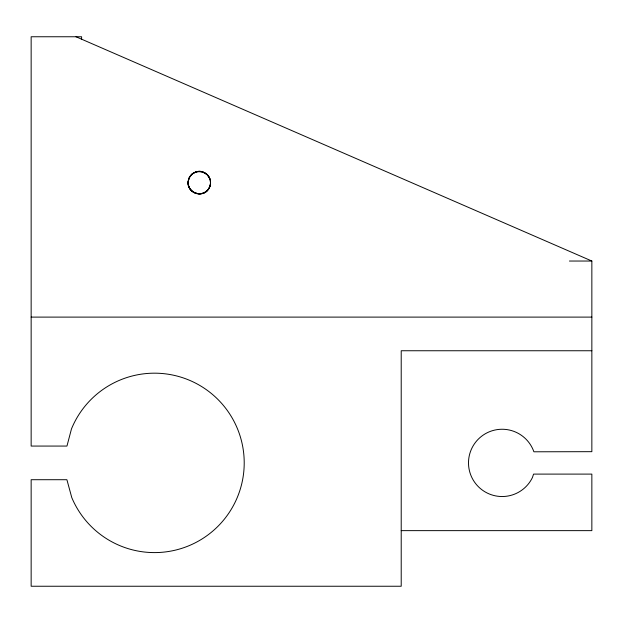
<?xml version="1.0" encoding="UTF-8"?>
<svg xmlns="http://www.w3.org/2000/svg" width="623" height="623" viewBox="0 0 623 623"><rect width="100%" height="100%" fill="white"/><g stroke="black" fill="none" stroke-linecap="round" stroke-linejoin="round"><path stroke-width="0.93" d="M188.091 182.757L188.995 178.256M188.239 181.083C185.732 192.889 203.9 199.087 209.071 188.154M210.426 184.221L210.473 181.083A11.214 11.214 0 0 1 201.307 193.582A11.214 11.214 0 0 1 188.411 184.969A11.214 11.214 0 0 1 196.455 171.707L192.53 173.653L189.594 177.15M210.138 185.654L210.473 184.011M188.473 179.852L189.649 176.94M209.671 187.048L210.192 185.452M209.717 186.838L208.207 189.579M190.412 175.927C195.513 168.592 208.23 171.123 210.138 179.852M207.288 190.474C201.268 197.086 188.995 192.92 188.239 184.011M569.422 261.037L591.85 261.037L591.85 451.675L533.895 451.792A33.642 33.642 0 0 0 483.199 435.088A33.642 33.642 0 0 0 480.185 488.377A33.642 33.642 0 0 0 532.447 477.498L533.561 474.103L591.85 474.103L591.85 530.64L401.212 530.64M31.15 317.107L591.85 317.107M591.85 350.749L401.212 350.749L401.212 586.243L31.15 586.243L31.15 479.71L66.902 479.71L71.77 497.575A89.712 89.712 0 0 0 209.421 533.825A89.712 89.712 0 0 0 208.814 391.485A89.712 89.712 0 0 0 71.474 428.912L66.957 446.068L31.15 446.068L31.15 36.757L81.613 36.757L81.613 39.194M76.006 36.757L591.85 261.037M210.192 179.642L207.288 174.619L202.257 171.714A11.214 11.214 0 0 1 210.192 179.634L210.519 182.757M199.36 171.333L197.896 171.434A11.214 11.214 0 0 1 200.824 171.418L199.36 171.333M193.698 192.476A11.214 11.214 0 0 0 210.519 182.765A11.214 11.214 0 0 0 193.698 173.054A11.214 11.214 0 0 0 193.698 192.476"/></g></svg>
